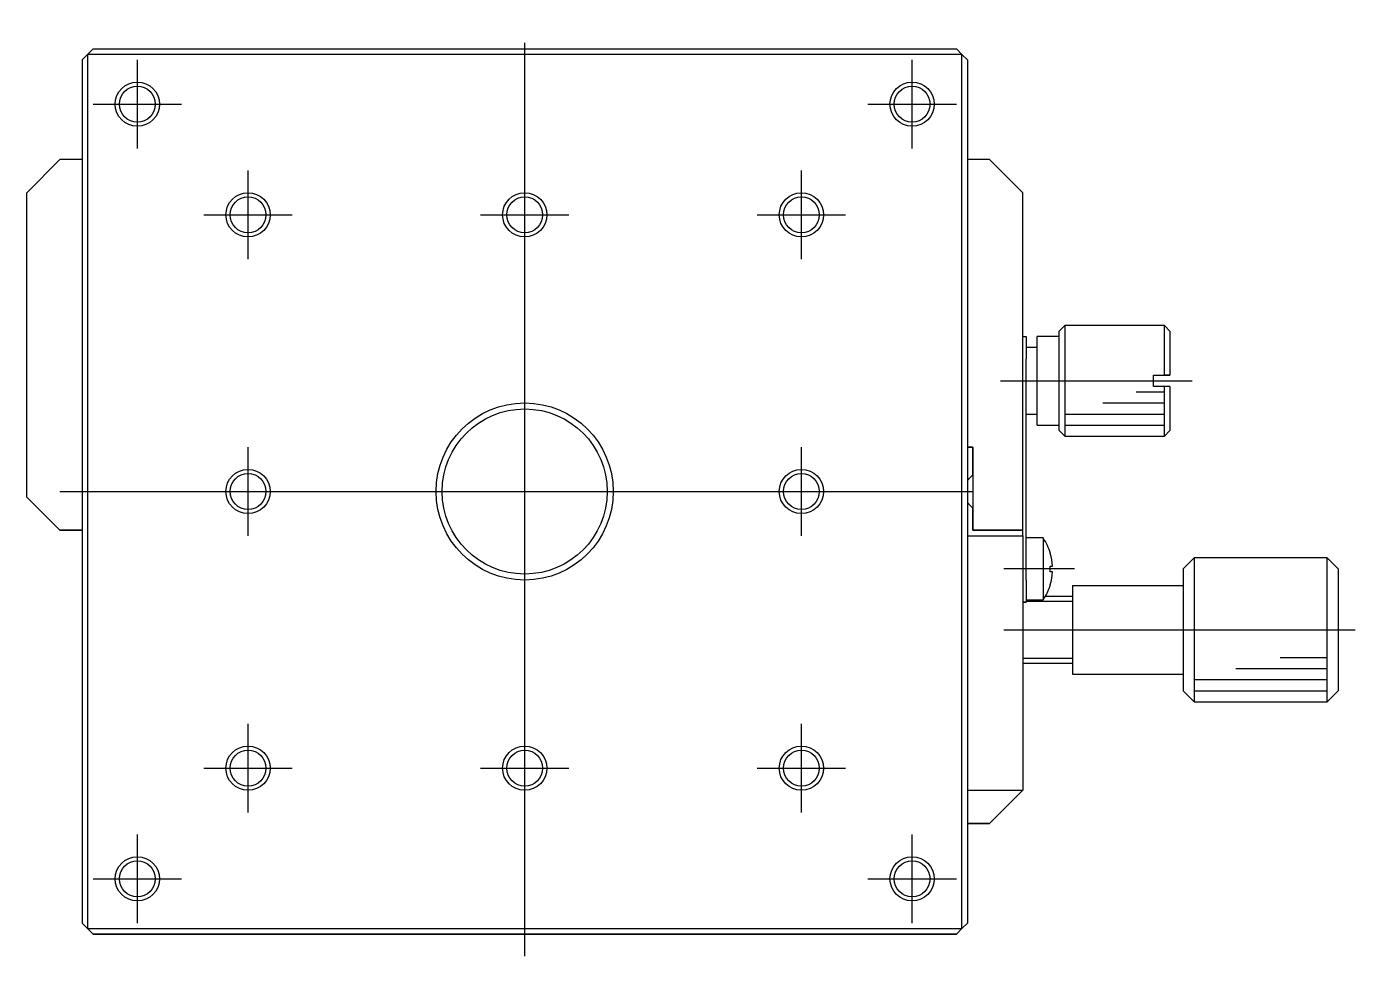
# Model space of a CAD drawing. Extents: x -177 to 361, y -274 to 42.
# Drawn here: x -45 to 75.5, y -42 to 42 of the extents above; entities that cross this region are included whole.
import ezdxf

# ---------------------------------------------------------------- set-up
doc = ezdxf.new("R2010")
doc.units = 0
doc.linetypes.add('CENTER', pattern=[50.8, 31.75, -6.35, 6.35, -6.35])
doc.layers.get('0').update_dxf_attribs({"linetype": 'CONTINUOUS'})
doc.layers.add('CENTER', color=1, linetype='CENTER')

msp = doc.modelspace()

# ---------------------------------------------------------------- linework, layer by layer
at = {"color": 7, "linetype": 'CONTINUOUS'}
for p, q in [((-39.5, 39.5), (-39, 40)), ((-39, 40), (39, 40)), ((39, 40), (39.5, 39.5)), ((-40, 39), (-39.5, 39.5)), ((-40, 39), (-40, -39)), ((-39.5, 39.5), (-39.5, -39.5)), ((39.5, 39.5), (-39.5, 39.5)), ((39.5, -39.5), (39.5, 39.5)), ((39.5, 39.5), (40, 39)), ((40, 39), (40, -39)), ((-42, 30), (-45, 27)), ((-40, 30), (-42, 30)), ((42, 30), (40, 30)), ((45, 27), (42, 30)), ((-45, -0.5), (-45, 27)), ((-45, -0.5), (-45, 27)), ((45, -3.5), (45, 27)), ((48.8, 15), (48.3, 14.5)), ((48.3, 5.5), (48.3, 14.5)), ((48.3, 14), (48.3, 14.5)), ((57.8, 15), (48.8, 15)), ((48.8, 15), (48.8, 5)), ((57.8, 10.5), (57.8, 15)), ((58.3, 14.5), (57.8, 15)), ((58.3, 14.5), (58.3, 10.5)), ((45, 14), (45.3, 14)), ((45.3, 14), (45.3, 12)), ((46.3, 6), (46.3, 14)), ((48.3, 14), (46.3, 14)), ((46.3, 13), (46.3, 14)), ((48.3, 6), (48.3, 14)), ((48.3, 10), (48.3, 14)), ((46.3, 13), (45.3, 13)), ((45.3, -8), (45.3, 12)), ((48.3, 6), (48.3, 10)), ((56.8, 9.5), (56.8, 10.5)), ((56.8, 10.5), (57.8, 10.5)), ((58.3, 10.5), (57.8, 10.5)), ((57.8, 10.5), (58.3, 10.5)), ((55.251482, 9), (57.8, 9)), ((57.8, 9.5), (56.8, 9.5)), ((57.8, 5), (57.8, 9.5)), ((58.3, 9.5), (57.8, 9.5)), ((58.3, 9.5), (58.3, 5.5)), ((52.251482, 8), (57.8, 8)), ((45.3, 7), (46.3, 7)), ((46.3, 6), (46.3, 7)), ((48.8, 7), (57.8, 7)), ((46.3, 6), (48.3, 6)), ((48.3, 5.5), (48.3, 6)), ((48.3, 5.5), (48.8, 5)), ((48.8, 6), (57.8, 6)), ((48.8, 5), (57.8, 5)), ((57.8, 5), (58.3, 5.5)), ((40.5, 4), (40, 4)), ((40, 4), (40.5, 4)), ((40.5, 4), (40.5, -3.5)), ((40.5, 1.5), (40.5, 4)), ((40.25, 1.25), (40, 1)), ((40.5, 1.5), (40.25, 1.25)), ((-42, -3.5), (-45, -0.5)), ((-45, -0.5), (-42, -3.5)), ((40, -1), (40.25, -1.25)), ((40.25, -1.25), (40.5, -1.5)), ((40.5, -3.5), (40.5, -1.5)), ((-40, -3.5), (-42, -3.5)), ((-42, -3.5), (-40, -3.5)), ((45, -3.5), (40.5, -3.5)), ((40.5, -3.5), (45, -3.5)), ((45, -4), (45, -3.5)), ((45, -4), (45, -3.5)), ((40, -4), (45, -4)), ((45, -4), (45, -27)), ((46.842462, -4.2), (45.3, -4.2)), ((46.842462, -4.2), (46.842462, -9.8)), ((47.493204, -5.600862), (47.499372, -5.597854)), ((47.493204, -5.600862), (47.499372, -5.597854)), ((60.502964, -6), (59.502964, -7)), ((60.502964, -6), (60.502964, -19)), ((72.502964, -6), (60.502964, -6)), ((72.502964, -19), (72.502964, -6)), ((73.502964, -7), (72.502964, -6)), ((47.493204, -7.26), (47.493204, -6.74)), ((47.493204, -6.74), (47.68646, -6.74)), ((59.502964, -7), (59.502964, -18)), ((73.502964, -7), (73.502964, -18)), ((45.3, -8), (45.3, -10)), ((47.68646, -7.26), (47.493204, -7.26)), ((47.499372, -8.402148), (47.493204, -8.39914)), ((49.502964, -9.5), (47.030126, -9.5)), ((49.502964, -8.5), (59.502964, -8.5)), ((49.502964, -8.5), (49.502964, -16.5)), ((45, -10), (45.3, -10)), ((45.3, -10), (45, -10)), ((45.3, -9.8), (46.842462, -9.8)), ((45, -15.5), (49.502964, -15.5)), ((68.251482, -15), (72.502964, -15)), ((49.502964, -16.5), (59.502964, -16.5)), ((64.251482, -16), (72.502964, -16)), ((59.502964, -18), (60.502964, -19)), ((60.502964, -17), (72.502964, -17)), ((60.502964, -18), (72.502964, -18)), ((72.502964, -19), (73.502964, -18)), ((60.502964, -19), (72.502964, -19)), ((40, -27), (45, -27)), ((45, -27), (42, -30)), ((40, -30), (42, -30)), ((42, -30), (40, -30)), ((-39.5, -39.5), (-40, -39)), ((-40, -39), (-39.5, -39.5)), ((-39.5, -39.5), (39.5, -39.5)), ((-39, -40), (-39.5, -39.5)), ((-39.5, -39.5), (-39, -40)), ((39.5, -39.5), (39, -40)), ((40, -39), (39.5, -39.5)), ((-39, -40), (39, -40)), ((39, -40), (-39, -40))]:
    msp.add_line(p, q, dxfattribs=at)
at = {"color": 3, "linetype": 'CONTINUOUS'}
for p, q in [((45.3, -9.9), (49.502964, -9.9)), ((49.502964, -15.1), (45, -15.1))]:
    msp.add_line(p, q, dxfattribs=at)
for centre, radius in [((-35, 35), 2), ((35, 35), 2), ((-25, 25), 2), ((0, 25), 2), ((25, 25), 2), ((0, 0), 8), ((-25, 0), 2), ((25, 0), 2), ((-25, -25), 2), ((0, -25), 2), ((25, -25), 2), ((-35, -35), 2), ((35, -35), 2)]:
    msp.add_circle(centre, radius, dxfattribs=at)
at = {"color": 7, "linetype": 'CONTINUOUS'}
for centre, radius in [((-35, 35), 1.621), ((35, 35), 1.621), ((-25, 25), 1.621), ((0, 25), 1.621), ((25, 25), 1.621), ((0, 0), 7.4585), ((-25, 0), 1.621), ((25, 0), 1.621), ((-25, -25), 1.621), ((0, -25), 1.621), ((25, -25), 1.621), ((-35, -35), 1.621), ((35, -35), 1.621)]:
    msp.add_circle(centre, radius, dxfattribs=at)
for radius, start, end in [(5, 16.285843, 34.055798), (4.993236, 2.984767, 16.272555), (5, 325.944202, 343.714157), (4.993236, 343.727445, 357.015233)]:
    msp.add_arc((42.7, -7), radius, start, end, dxfattribs=at)
at = {"layer": 'CENTER', "color": 1, "linetype": 'CENTER'}
for p, q in [((0, -42), (0, 42)), ((-35, 31), (-35, 39)), ((35, 31), (35, 39)), ((-39, 35), (-31, 35)), ((31, 35), (39, 35)), ((-25, 21), (-25, 29)), ((25, 21), (25, 29)), ((-29, 25), (-21, 25)), ((-4, 25), (4, 25)), ((21, 25), (29, 25)), ((0, -12), (0, 12)), ((43, 10), (60.3, 10)), ((-25, -4), (-25, 4)), ((25, -4), (25, 4)), ((-42, 0), (42, 0)), ((-12, 0), (12, 0)), ((49.686462, -7), (43.3, -7)), ((43.3, -12.5), (75.502964, -12.5)), ((-25, -29), (-25, -21)), ((25, -29), (25, -21)), ((-29, -25), (-21, -25)), ((-4, -25), (4, -25)), ((21, -25), (29, -25)), ((-35, -39), (-35, -31)), ((35, -39), (35, -31)), ((-39, -35), (-31, -35)), ((31, -35), (39, -35))]:
    msp.add_line(p, q, dxfattribs=at)

doc.saveas('drawing.dxf')
